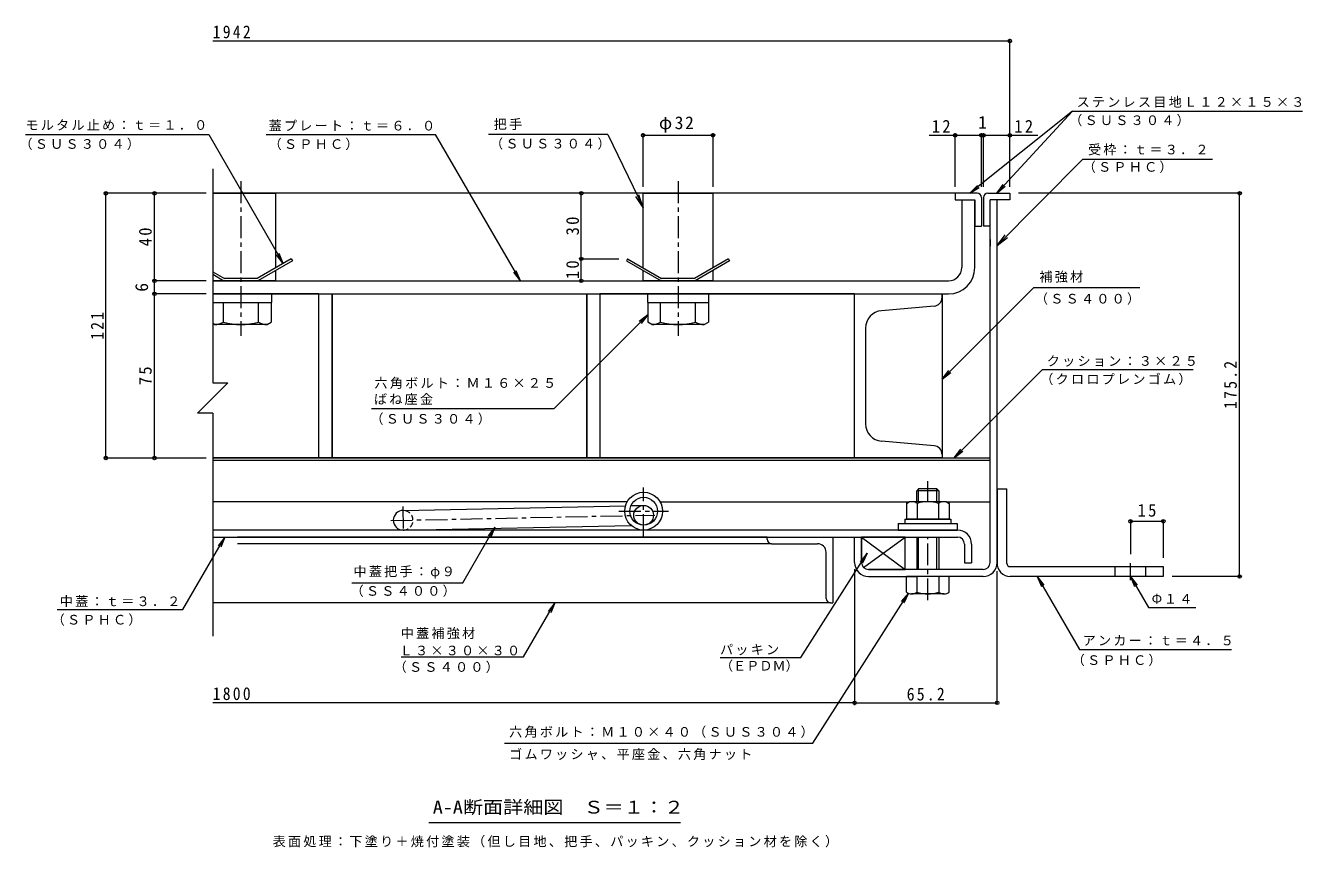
# Model space of a CAD drawing. Units: millimetres on the paper, enlarged 10 times, with parts at other scales. Extents: x -2686 to 2781, y -1962 to 1908.
# Drawn here: x -140 to 2781, y 29 to 1908 of the extents above; entities that cross this region are included whole.
import ezdxf
from ezdxf.enums import TextEntityAlignment as Align

# ---------------------------------------------------------------- set-up
doc = ezdxf.new("R2010")
doc.units = ezdxf.units.MM
doc.header["$LTSCALE"] = 10
doc.header["$PDMODE"] = 32
doc.header["$PDSIZE"] = 8
doc.linetypes.add('CHAIN1', pattern=[8, 5, -1, 1, -1])
doc.linetypes.add('DASHED1', pattern=[1.8, 1.2, -0.6])
for name, color, linetype, lineweight in [('D-1', 2, 'Continuous', 9), ('D-2', 3, 'Continuous', 9), ('D-3', 4, 'Continuous', 9), ('D-5', 7, 'Continuous', 9), ('D-6', 6, 'Continuous', 9), ('D-7', 5, 'Continuous', 5), ('D-8', 5, 'Continuous', 5), ('D-9', 134, 'Continuous', 5), ('D-A', 3, 'Continuous', 9), ('D-B', 6, 'Continuous', 9), ('D-C', 2, 'Continuous', 9), ('D-D', 4, 'Continuous', 9), ('D-E', 3, 'Continuous', 9), ('D-F', 7, 'Continuous', 9)]:
    doc.layers.add(name, color=color, linetype=linetype, lineweight=lineweight)
doc.styles.add('ＭＳ ゴシック', font='')
doc.styles.get('ＭＳ ゴシック').set_extended_font_data('MS Gothic')

msp = doc.modelspace()

# ---------------------------------------------------------------- linework, layer by layer
at = {"layer": 'D-1'}
for p, q in [((2066.48, 680.24), (2066.48, 1509.24)), ((2082.48, 1509.24), (2066.48, 1509.24)), ((2082.48, 680.24), (2082.48, 1509.24)), ((1772.48, 680.24), (1772.48, 738.24)), ((2050.48, 664.24), (1788.48, 664.24)), ((1788.48, 648.24), (1898.98, 648.24)), ((2050.48, 648.24), (1948.98, 648.24))]:
    msp.add_line(p, q, dxfattribs=at)
msp.add_lwpolyline([(1756.48, 680.24), (1756.48, 738.24), (1772.48, 738.24)], dxfattribs=at)
for centre, radius, start, end in [((1788.48, 680.24), 32, 180, 270), ((1788.48, 680.24), 16, 180, 270), ((2050.48, 680.24), 16, 270, 0), ((2050.48, 680.24), 32, 270, 0)]:
    msp.add_arc(centre, radius, start, end, dxfattribs=at)
at = {"layer": 'D-2'}
for p, q in [((2001.48, 1509.24), (2031.48, 1509.24)), ((2001.48, 1509.24), (2001.48, 1354.24)), ((2031.48, 1354.24), (2031.48, 1509.24)), ((288.32, 1324.24), (1971.48, 1324.24)), ((288.32, 1294.24), (1971.48, 1294.24))]:
    msp.add_line(p, q, dxfattribs=at)
at = {"layer": 'D-2', "linetype": 'CHAIN1'}
for p, q in [((1273.98, 740.75), (1273.98, 851.73)), ((1217.23, 797.49), (1330.72, 797.49))]:
    msp.add_line(p, q, dxfattribs=at)
at = {"layer": 'D-2'}
for radius in [43.25, 31.75]:
    msp.add_circle((1273.98, 797.49), radius, dxfattribs=at)
for radius in [30, 60]:
    msp.add_arc((1971.48, 1354.24), radius, 270, 0, dxfattribs=at)
at = {"layer": 'D-3'}
for p, q in [((1986.48, 1524.24), (288.32, 1524.24)), ((1986.48, 1524.24), (1986.48, 1509.24)), ((2036.48, 1524.24), (1986.48, 1524.24)), ((2061.48, 1524.24), (2111.48, 1524.24)), ((2111.48, 1524.24), (2111.48, 1509.24)), ((1986.48, 1509.24), (2031.48, 1509.24)), ((2031.48, 1509.24), (2031.48, 1449.24)), ((2046.48, 1514.24), (2046.48, 1449.24)), ((2051.48, 1514.24), (2051.48, 1449.24)), ((2111.48, 1509.24), (2066.48, 1509.24)), ((2066.48, 1449.24), (2066.48, 1509.24)), ((2031.48, 1449.24), (2046.48, 1449.24)), ((2066.48, 1449.24), (2051.48, 1449.24)), ((468.17, 1374.24), (390.23, 1329.24)), ((468.17, 1374.24), (470.67, 1369.91)), ((1237.28, 1374.24), (1234.78, 1369.91)), ((1237.28, 1374.24), (1315.22, 1329.24)), ((1468.17, 1374.24), (1390.23, 1329.24)), ((1468.17, 1374.24), (1470.67, 1369.91)), ((288.32, 1344.77), (315.22, 1329.24)), ((470.67, 1369.91), (391.57, 1324.24)), ((1234.78, 1369.91), (1313.89, 1324.24)), ((1470.67, 1369.91), (1391.57, 1324.24)), ((288.32, 1339), (313.89, 1324.24)), ((313.89, 1324.24), (391.57, 1324.24)), ((390.23, 1329.24), (315.22, 1329.24)), ((1313.89, 1324.24), (1391.57, 1324.24)), ((1390.23, 1329.24), (1315.22, 1329.24))]:
    msp.add_line(p, q, dxfattribs=at)
for centre, start, end in [((2036.48, 1514.24), 0, 90), ((2061.48, 1514.24), 90, 180)]:
    msp.add_arc(centre, 10, start, end, dxfattribs=at)
at = {"layer": 'D-5'}
for p, q in [((2255.02, 1711.64), (2020.38, 1524.24)), ((2255.02, 1711.64), (2081.51, 1524.24)), ((2255.02, 1711.64), (2780.87, 1711.64)), ((-139.73, 1658.99), (279.2, 1658.99)), ((410.92, 1658.99), (798.1, 1658.99)), ((992.4, 1324.24), (798.1, 1658.99)), ((1192.31, 1658.99), (919.06, 1658.99)), ((1192.31, 1658.99), (1272.73, 1491.9)), ((2278.87, 1602.28), (2082.48, 1405.21)), ((2278.87, 1602.28), (2575.21, 1602.28)), ((1272.73, 1491.9), (1263.36, 1520.4)), ((2020.39, 1524.24), (2037.72, 1542.26)), ((2020.39, 1524.24), (2041.79, 1537.16)), ((2081.51, 1524.24), (2095.95, 1544.64)), ((2081.51, 1524.24), (2100.74, 1540.21)), ((1272.73, 1491.9), (1256.3, 1517.01)), ((2082.48, 1405.21), (2100.7, 1429.04)), ((2082.48, 1405.21), (2106.24, 1423.51)), ((449.75, 1363.61), (434.53, 1383.44)), ((992.4, 1324.24), (977.13, 1344.04)), ((992.4, 1324.24), (982.78, 1347.32)), ((2408.97, 1308.46), (2165.42, 1308.46)), ((1283.23, 1246.25), (1263.39, 1231.03)), ((1956.48, 1099.52), (1976.31, 1114.74)), ((2186.52, 1121.33), (2531.05, 1121.33)), ((1068.68, 1031.71), (651.7, 1031.71)), ((1984.43, 919.24), (2004.26, 934.46)), ((933.99, 760.89), (918.72, 741.09)), ((933.99, 760.89), (924.37, 737.81)), ((219.98, 572.41), (316.23, 738.24)), ((316.23, 738.24), (300.96, 718.44)), ((316.23, 738.24), (306.61, 715.16)), ((1633.24, 463.12), (1784.96, 701.22)), ((1784.96, 701.22), (1768.89, 682.07)), ((1784.96, 701.22), (1774.39, 678.56)), ((2174.39, 648.24), (2183.96, 625.14)), ((2174.39, 648.24), (2189.61, 628.4)), ((2174.39, 648.24), (2270.8, 481.25)), ((2387.48, 648.24), (2397.04, 625.14)), ((2387.48, 648.24), (2402.7, 628.4)), ((2387.48, 648.24), (2428.59, 577.03)), ((999.27, 464.29), (1071.22, 588.24)), ((1071.22, 588.24), (1055.95, 568.44)), ((1071.22, 588.24), (1061.6, 565.16)), ((1661.02, 267.11), (1879.43, 609.86)), ((1879.43, 609.86), (1863.36, 590.71)), ((1879.43, 609.86), (1868.86, 587.21)), ((-67.74, 572.41), (219.98, 572.41)), ((2428.59, 577.03), (2536.64, 577.03)), ((2270.8, 481.25), (2618.24, 481.25)), ((719.65, 464.29), (999.27, 464.29)), ((1448.67, 463.12), (1633.24, 463.12)), ((956.14, 267.11), (1661.02, 267.11)), ((1357.99, 84.9), (782.99, 84.9))]:
    msp.add_line(p, q, dxfattribs=at)
for points in [[(279.2, 1658.99), (449.75, 1363.61), (440.18, 1386.7)], [(2165.42, 1308.46), (1956.48, 1099.52), (1971.7, 1119.35)], [(1068.68, 1031.71), (1283.23, 1246.25), (1268.01, 1226.41)], [(2186.52, 1121.33), (1984.43, 919.24), (1999.65, 939.08)], [(606.59, 633.97), (860.32, 633.97), (933.99, 760.89)]]:
    msp.add_lwpolyline(points, dxfattribs=at)
at = {"layer": 'D-6'}
for p, q in [((2066.48, 1418.23), (2066.48, 1403.23)), ((288.32, 919.24), (2066.48, 919.24)), ((288.32, 914.24), (2066.48, 914.24)), ((1236.6, 819.24), (288.32, 819.24)), ((1311.36, 819.24), (1881.48, 819.24)), ((1966.48, 819.24), (2066.48, 819.24)), ((723.51, 799.23), (1232.54, 809.88)), ((1244.85, 810.13), (1273.51, 810.73)), ((724.45, 754.24), (1245.28, 765.13)), ((1273.98, 765.73), (1274.45, 765.74)), ((1772.48, 738.24), (1772.48, 680.24)), ((1776.99, 669.09), (1872.48, 738.24))]:
    msp.add_line(p, q, dxfattribs=at)
at = {"layer": 'D-6', "linetype": 'CHAIN1'}
for p, q in [((695.46, 776.14), (1299.26, 788.77)), ((723.32, 808.24), (724.57, 748.36))]:
    msp.add_line(p, q, dxfattribs=at)
at = {"layer": 'D-6'}
msp.add_lwpolyline([(1788.48, 664.24), (1872.48, 664.24), (1872.48, 738.24), (1772.48, 738.24), (1872.48, 664.24)], dxfattribs=at)
msp.add_circle((1273.98, 788.24), 22.5, dxfattribs=at)
msp.add_arc((723.98, 776.74), 22.5, 90, 270, dxfattribs=at)
at = {"layer": 'D-6', "linetype": 'DASHED1'}
msp.add_arc((723.98, 776.74), 22.5, 270, 90, dxfattribs=at)
at = {"layer": 'D-7'}
for p, q in [((1903.04, 848.24), (1898.98, 844.18)), ((1944.92, 848.24), (1903.04, 848.24)), ((1903.04, 819.24), (1903.04, 848.24)), ((1944.92, 848.24), (1948.98, 844.18)), ((1944.92, 819.24), (1944.92, 848.24)), ((1948.98, 844.18), (1898.98, 844.18)), ((1898.98, 819.24), (1898.98, 844.18)), ((1948.98, 844.18), (1948.98, 820.74)), ((1948.98, 844.18), (1948.98, 819.24)), ((1898.98, 738.24), (1898.98, 664.24)), ((1903.04, 664.24), (1903.04, 738.24)), ((1944.92, 664.24), (1944.92, 738.24)), ((1948.98, 738.24), (1948.98, 664.24)), ((1972.98, 648.24), (1874.98, 648.24)), ((1874.98, 612.71), (1874.98, 648.24)), ((1898.98, 648.24), (1898.98, 612.71)), ((1948.98, 648.24), (1948.98, 612.71)), ((1972.98, 612.71), (1972.98, 648.24)), ((1960.98, 608.24), (1886.98, 608.24))]:
    msp.add_line(p, q, dxfattribs=at)
at = {"layer": 'D-7', "linetype": 'CHAIN1'}
for p, q in [((1923.98, 819.24), (1923.98, 865.9)), ((1923.98, 593.85), (1923.98, 738.24))]:
    msp.add_line(p, q, dxfattribs=at)
at = {"layer": 'D-7', "color": 2, "lineweight": 9}
for p, q in [((1874.9, 815.44), (1881.48, 819.24)), ((1966.48, 819.24), (1881.48, 819.24)), ((1874.9, 815.44), (1874.9, 779.24)), ((1899.44, 815.44), (1899.44, 779.24)), ((1948.51, 815.44), (1948.51, 779.24))]:
    msp.add_line(p, q, dxfattribs=at)
at = {"layer": 'D-7', "color": 134}
for p, q in [((1856.48, 769.24), (1856.48, 754.24)), ((1856.48, 769.24), (1991.48, 769.24)), ((1991.48, 769.24), (1991.48, 754.24)), ((1856.48, 754.24), (1991.48, 754.24))]:
    msp.add_line(p, q, dxfattribs=at)
at = {"layer": 'D-7', "color": 6, "lineweight": 9}
for p, q in [((1871.48, 779.24), (1871.48, 769.24)), ((1871.48, 769.24), (1976.48, 769.24))]:
    msp.add_line(p, q, dxfattribs=at)
at = {"layer": 'D-7', "color": 2, "lineweight": 9}
msp.add_lwpolyline([(1966.48, 819.24), (1973.05, 815.44), (1973.05, 779.24), (1874.9, 779.24)], dxfattribs=at)
at = {"layer": 'D-7', "color": 6, "lineweight": 9}
msp.add_lwpolyline([(1871.48, 779.24), (1976.48, 779.24), (1976.48, 769.24)], dxfattribs=at)
at = {"layer": 'D-7', "color": 2, "lineweight": 9}
for centre, radius, start, end in [((1889.38, 790.36), 28.97, 94.38438, 120), ((1886.4, 795.04), 24.21, 57.42749, 88.18784), ((1923.98, 738.03), 81.2, 72.41188, 107.5881), ((1961.55, 795.04), 24.21, 91.81215, 122.57249), ((1958.57, 790.36), 28.97, 59.99998, 85.6156)]:
    msp.add_arc(centre, radius, start, end, dxfattribs=at)
at = {"layer": 'D-7'}
for centre, radius, start, end in [((1886.98, 626.57), 18.33, 229.1022, 310.89809), ((1923.98, 680.32), 72.08, 249.70546, 290.29454), ((1960.98, 626.57), 18.33, 229.10191, 310.8978)]:
    msp.add_arc(centre, radius, start, end, dxfattribs=at)
at = {"layer": 'D-8'}
for p, q in [((288.32, 1294.24), (1956.48, 1294.24)), ((1956.48, 1294.24), (1956.48, 919.24)), ((1956.48, 919.24), (288.32, 919.24))]:
    msp.add_line(p, q, dxfattribs=at)
at = {"layer": 'D-9'}
for p, q in [((1756.48, 1294.24), (1956.48, 1294.24)), ((1756.48, 919.24), (1756.48, 1294.24)), ((1956.48, 1286.32), (1956.48, 1294.24)), ((312.73, 1229.73), (312.73, 1274.24)), ((392.73, 1229.73), (392.73, 1274.24)), ((422.23, 1274.24), (422.23, 1229.73)), ((1283.23, 1274.24), (1283.23, 1229.87)), ((1312.73, 1229.73), (1312.73, 1274.24)), ((1392.73, 1229.73), (1392.73, 1274.24)), ((1422.23, 1274.24), (1422.23, 1229.73)), ((1938.22, 1266.39), (1817.99, 1255.88)), ((292.77, 1224.36), (288.32, 1226.93)), ((412.73, 1224.24), (422.23, 1229.73)), ((1292.77, 1224.36), (1283.23, 1229.87)), ((1412.73, 1224.24), (1422.23, 1229.73)), ((412.73, 1224.24), (292.98, 1224.24)), ((1412.73, 1224.24), (1292.98, 1224.24)), ((1781.48, 1216.03), (1781.48, 997.46)), ((1938.22, 947.09), (1817.99, 957.61)), ((1756.48, 919.24), (1956.48, 919.24)), ((1956.48, 927.17), (1956.48, 919.24))]:
    msp.add_line(p, q, dxfattribs=at)
for centre, radius, start, end in [((1936.48, 1286.32), 20, 274.99944, 0), ((1821.48, 1216.03), 40, 94.99944, 180), ((294.01, 1258.75), 34.53, 267.86055, 302.81094), ((352.73, 1372.84), 148.6, 254.38446, 285.61554), ((411.44, 1258.75), 34.53, 237.18906, 272.13945), ((1294.01, 1258.75), 34.53, 267.86055, 302.81094), ((1352.73, 1372.84), 148.6, 254.38446, 285.61554), ((1411.44, 1258.75), 34.53, 237.18906, 272.13945), ((1821.48, 997.46), 40, 180, 264.99997), ((1936.48, 927.17), 20, 0, 84.99997)]:
    msp.add_arc(centre, radius, start, end, dxfattribs=at)
at = {"layer": 'D-A'}
for p, q in [((1991.98, 754.24), (288.32, 754.24)), ((288.32, 738.24), (1991.98, 738.24)), ((2007.98, 722.24), (2007.98, 679.24)), ((2023.98, 722.24), (2023.98, 679.24)), ((2007.98, 679.24), (2023.98, 679.24))]:
    msp.add_line(p, q, dxfattribs=at)
for radius in [32, 16]:
    msp.add_arc((1991.98, 722.24), radius, 0, 90, dxfattribs=at)
at = {"layer": 'D-B'}
for p, q in [((1556.48, 738.24), (344.85, 738.24)), ((1556.48, 738.24), (1706.48, 738.24)), ((1556.48, 733.24), (1556.48, 738.24)), ((1706.48, 738.24), (1706.48, 588.24)), ((1566.48, 723.24), (344.85, 723.24)), ((1566.48, 723.24), (1671.48, 723.24)), ((1691.48, 598.24), (1691.48, 703.24)), ((1701.48, 588.24), (288.32, 588.24)), ((1701.48, 588.24), (1706.48, 588.24))]:
    msp.add_line(p, q, dxfattribs=at)
for centre, radius, start, end in [((1566.48, 733.24), 10, 180, 270), ((1671.48, 703.24), 20, 0, 90), ((1701.48, 598.24), 10, 180, 270)]:
    msp.add_arc(centre, radius, start, end, dxfattribs=at)
at = {"layer": 'D-C', "linetype": 'CHAIN1'}
for p, q in [((352.73, 1551.92), (352.73, 1198.61)), ((1352.73, 1551.92), (1352.73, 1198.61))]:
    msp.add_line(p, q, dxfattribs=at)
at = {"layer": 'D-C'}
for p, q in [((288.32, 1524.24), (432.73, 1524.24)), ((432.73, 1353.78), (432.73, 1524.24)), ((1272.73, 1524.24), (1432.73, 1524.24)), ((1272.73, 1353.78), (1272.73, 1524.24)), ((1432.73, 1353.78), (1432.73, 1524.24)), ((432.73, 1324.24), (432.73, 1348.01)), ((1272.73, 1324.24), (1272.73, 1348.01)), ((1432.73, 1324.24), (1432.73, 1348.01)), ((432.73, 1324.24), (288.32, 1324.24)), ((1432.73, 1324.24), (1272.73, 1324.24))]:
    msp.add_line(p, q, dxfattribs=at)
at = {"layer": 'D-C', "color": 134, "lineweight": 5}
for p, q in [((288.32, 1294.24), (422.73, 1294.24)), ((422.73, 1294.24), (422.73, 1274.24)), ((1282.73, 1294.24), (1422.73, 1294.24)), ((1422.73, 1294.24), (1422.73, 1274.24)), ((288.32, 1274.24), (422.73, 1274.24))]:
    msp.add_line(p, q, dxfattribs=at)
msp.add_lwpolyline([(1282.73, 1294.24), (1282.73, 1274.24), (1422.73, 1274.24)], dxfattribs=at)
at = {"layer": 'D-D'}
for p, q in [((531.48, 1294.24), (288.32, 1294.24)), ((531.48, 919.24), (531.48, 1294.24)), ((288.32, 919.24), (531.48, 919.24))]:
    msp.add_line(p, q, dxfattribs=at)
for points in [[(561.48, 1294.24), (1143.98, 1294.24), (1143.98, 919.24), (561.48, 919.24)], [(1173.98, 919.24), (1756.48, 919.24), (1756.48, 1294.24), (1173.98, 1294.24)]]:
    msp.add_lwpolyline(points, close=True, dxfattribs=at)
at = {"layer": 'D-E'}
for p, q in [((2082.48, 848.24), (2082.48, 680.24)), ((2082.48, 848.24), (2104.98, 848.24)), ((2104.98, 678.24), (2104.98, 848.24)), ((2112.48, 670.74), (2462.48, 670.74)), ((2462.48, 648.24), (2112.48, 648.24)), ((2352.48, 648.24), (2352.48, 670.74)), ((2422.48, 648.24), (2422.48, 670.74)), ((2462.48, 670.74), (2462.48, 648.24))]:
    msp.add_line(p, q, dxfattribs=at)
at = {"layer": 'D-E', "linetype": 'CHAIN1'}
msp.add_line((2387.48, 639.5), (2387.48, 678.95), dxfattribs=at)
at = {"layer": 'D-E', "color": 2}
for points in [[(561.48, 919.24), (531.48, 919.24), (531.48, 1294.24), (561.48, 1294.24)], [(1173.98, 919.24), (1143.98, 919.24), (1143.98, 1294.24), (1173.98, 1294.24)]]:
    msp.add_lwpolyline(points, close=True, dxfattribs=at)
at = {"layer": 'D-E'}
for radius, start in [(30, 176.17647), (7.5, 180.00027)]:
    msp.add_arc((2112.48, 678.24), radius, start, 270, dxfattribs=at)
at = {"layer": 'D-F'}
for p, q in [((2111.48, 1872.22), (288.32, 1872.22)), ((2111.48, 1539.24), (2111.48, 1877.22)), ((1272.73, 1539.24), (1272.73, 1661.86)), ((1272.73, 1656.86), (1432.73, 1656.86)), ((1432.73, 1539.24), (1432.73, 1661.86)), ((1926.91, 1656.86), (2046.48, 1656.86)), ((1986.48, 1539.24), (1986.48, 1661.86)), ((2046.48, 1539.24), (2046.48, 1661.86)), ((2046.48, 1656.86), (2051.48, 1656.86)), ((2051.48, 1539.24), (2051.48, 1661.86)), ((2051.48, 1656.86), (2175.83, 1656.86)), ((288.32, 1580), (288.32, 1090.65)), ((273.32, 1524.24), (40.77, 1524.24)), ((43.77, 919.24), (43.77, 1524.24)), ((155.21, 1324.24), (155.21, 1524.24)), ((1131.4, 1374.24), (1131.4, 1524.24)), ((2640.1, 1524.24), (2131.48, 1524.24)), ((2637.1, 648.24), (2637.1, 1524.24)), ((1128.4, 1374.24), (1217.28, 1374.24)), ((1131.4, 1324.24), (1131.4, 1374.24)), ((273.32, 1324.24), (150.21, 1324.24)), ((155.21, 1294.24), (155.21, 1324.24)), ((273.32, 1294.24), (150.21, 1294.24)), ((155.21, 919.24), (155.21, 1294.24)), ((288.32, 1021.83), (253.92, 1021.83)), ((288.32, 1021.83), (288.32, 511.7)), ((40.77, 919.24), (273.32, 919.24)), ((2387.48, 777.49), (2387.48, 698.95)), ((2387.48, 774.49), (2462.48, 774.49)), ((2462.48, 777.49), (2462.48, 690.74)), ((1756.47, 665.24), (1756.47, 354.34)), ((2082.48, 356.34), (2082.48, 660.24)), ((2640.1, 648.24), (2482.48, 648.24)), ((1756.47, 359.34), (288.32, 359.34)), ((1756.47, 359.34), (2082.48, 359.34))]:
    msp.add_line(p, q, dxfattribs=at)
msp.add_lwpolyline([(288.32, 1090.65), (322.73, 1090.65), (253.92, 1021.83)], dxfattribs=at)
for p in [(2111.48, 1872.22), (1272.73, 1656.86), (1432.73, 1656.86), (1986.48, 1656.86), (2046.48, 1656.86), (2051.48, 1656.86), (2111.48, 1656.86), (43.77, 1524.24), (155.21, 1524.24), (1131.4, 1524.24), (2637.1, 1524.24), (1131.4, 1374.24), (155.21, 1324.24), (1131.4, 1324.24), (155.21, 1294.24), (43.77, 919.24), (155.21, 919.24), (2387.48, 774.49), (2462.48, 774.49), (2637.1, 648.24), (1756.47, 359.34), (2082.48, 359.34)]:
    msp.add_point(p, dxfattribs=at)

# ---------------------------------------------------------------- texts
at = {"layer": 'D-5', "style": 'ＭＳ ゴシック'}
msp.add_text('（ＥＰＤＭ）', height=21.99, dxfattribs=at).set_placement((1448.67, 426.55), align=Align.BOTTOM_LEFT)
at = {"layer": 'D-5', "color": 2, "style": 'ＭＳ ゴシック', "width": 1.15}
msp.add_text('A-A断面詳細図\u3000Ｓ＝１：２', height=29.33, dxfattribs=at).set_placement((791.74, 97.4), align=Align.BOTTOM_LEFT)
at = {"layer": 'D-5', "char_height": 21.99, "attachment_point": 7, "style": 'ＭＳ ゴシック'}
for s, insert in [('\\T1.17;ステンレス目地Ｌ１２×１５×３', (2264.22, 1719.81)), ('\\T1.17;モルタル止め：ｔ＝１．０', (-140.13, 1668)), ('\\T1.17;把手', (931.15, 1668.83)), ('\\T1.17;（ＳＵＳ３０４）', (2247.38, 1677.37)), ('\\T1.17;蓋プレート：ｔ＝６．０', (416.25, 1666.54)), ('\\T1.17;（ＳＵＳ３０４）', (-153.69, 1623.09)), ('\\T1.17;（ＳＰＨＣ）', (416.25, 1622.87)), ('\\T1.17;（ＳＵＳ３０４）', (922.74, 1623.93)), ('\\T1.17;受枠：ｔ＝３．２', (2290.37, 1610.84)), ('\\T1.17;（ＳＰＨＣ）', (2278.21, 1570.69)), ('\\T1.17;補強材', (2179.17, 1319.94)), ('\\T1.17;（ＳＳ４００）', (2168.97, 1269.41)), ('\\T1.17;クッション：３×２５', (2196.07, 1127.66)), ('\\T1.17;（クロロプレンゴム）', (2181.25, 1085.56)), ('\\T1.17;六角ボルト：Ｍ１６×２５', (658.23, 1077.06)), ('\\T1.17;ばね座金', (657.18, 1040.34)), ('\\T1.17;（ＳＵＳ３０４）', (648.92, 994.78)), ('\\T1.17;中蓋把手：φ９', (610.31, 642.86)), ('\\T1.17;（ＳＳ４００）', (603.67, 601.32)), ('\\T1.17;中蓋：ｔ＝３．２', (-61.31, 578.11)), ('\\T1.17;Φ１４', (2435.89, 585.55)), ('\\T1.17;（ＳＰＨＣ）', (-79.99, 535.55)), ('\\T1.17;中蓋補強材', (718.37, 504.79)), ('\\T1.17;アンカー：ｔ＝４．５', (2278.1, 489.77)), ('\\T1.17;Ｌ３×３０×３０', (716.02, 467.6)), ('\\T1.17;パッキン', (1448.67, 467.94)), ('\\T1.17;（ＳＰＨＣ）', (2253.12, 443.17)), ('\\T1.17;（ＳＳ４００）', (702.18, 427.46)), ('\\T1.17;六角ボルト：Ｍ１０×４０（ＳＵＳ３０４）', (966.29, 279.13)), ('\\T1.17;ゴムワッシャ、平座金、六角ナット', (966.29, 228.3)), ('\\T1.17;表面処理：下塗り＋焼付塗装（但し目地、把手、パッキン、クッション材を除く）', (425.49, 28.77))]:
    msp.add_mtext(s, dxfattribs=dict(at, insert=insert))
at = {"layer": 'D-F', "color": 2, "style": 'ＭＳ ゴシック'}
msp.add_text('1', height=29.33, dxfattribs=at).set_placement((2038.98, 1662.86), align=Align.BOTTOM_LEFT)
msp.add_text('6', height=29.33, rotation=90, dxfattribs=at).set_placement((149.21, 1299.24), align=Align.BOTTOM_LEFT)
at = {"layer": 'D-F', "color": 2, "char_height": 29.33, "attachment_point": 7, "style": 'ＭＳ ゴシック'}
for s, insert in [('\\T1.28;\\W0.9;1942', (288.32, 1878.22)), ('\\T1.19;φ32', (1308.98, 1662.86)), ('\\T1.27;\\W0.95;12', (1933.01, 1662.86)), ('\\T1.27;\\W0.95;12', (2121.75, 1662.86)), ('\\T1.27;\\W0.95;15', (2403.73, 784.49)), ('\\T1.28;\\W0.9;1800', (288.32, 365.34)), ('\\T1.28;\\W0.9;65.2', (1875.72, 364.34))]:
    msp.add_mtext(s, dxfattribs=dict(at, insert=insert))
at = {"layer": 'D-F', "color": 2, "char_height": 29.33, "attachment_point": 7, "rotation": 90, "style": 'ＭＳ ゴシック'}
for s, insert in [('\\T1.27;\\W0.95;30', (1126.4, 1427.99)), ('\\T1.27;\\W0.95;40', (149.21, 1402.99)), ('\\T1.27;\\W0.95;10', (1126.4, 1327.99)), ('\\T1.27;\\W0.9;121', (38.77, 1189.24)), ('\\T1.28;\\W0.9;175.2', (2631.1, 1031.24)), ('\\T1.27;\\W0.95;75', (149.21, 1085.49))]:
    msp.add_mtext(s, dxfattribs=dict(at, insert=insert))

doc.saveas('drawing.dxf')
